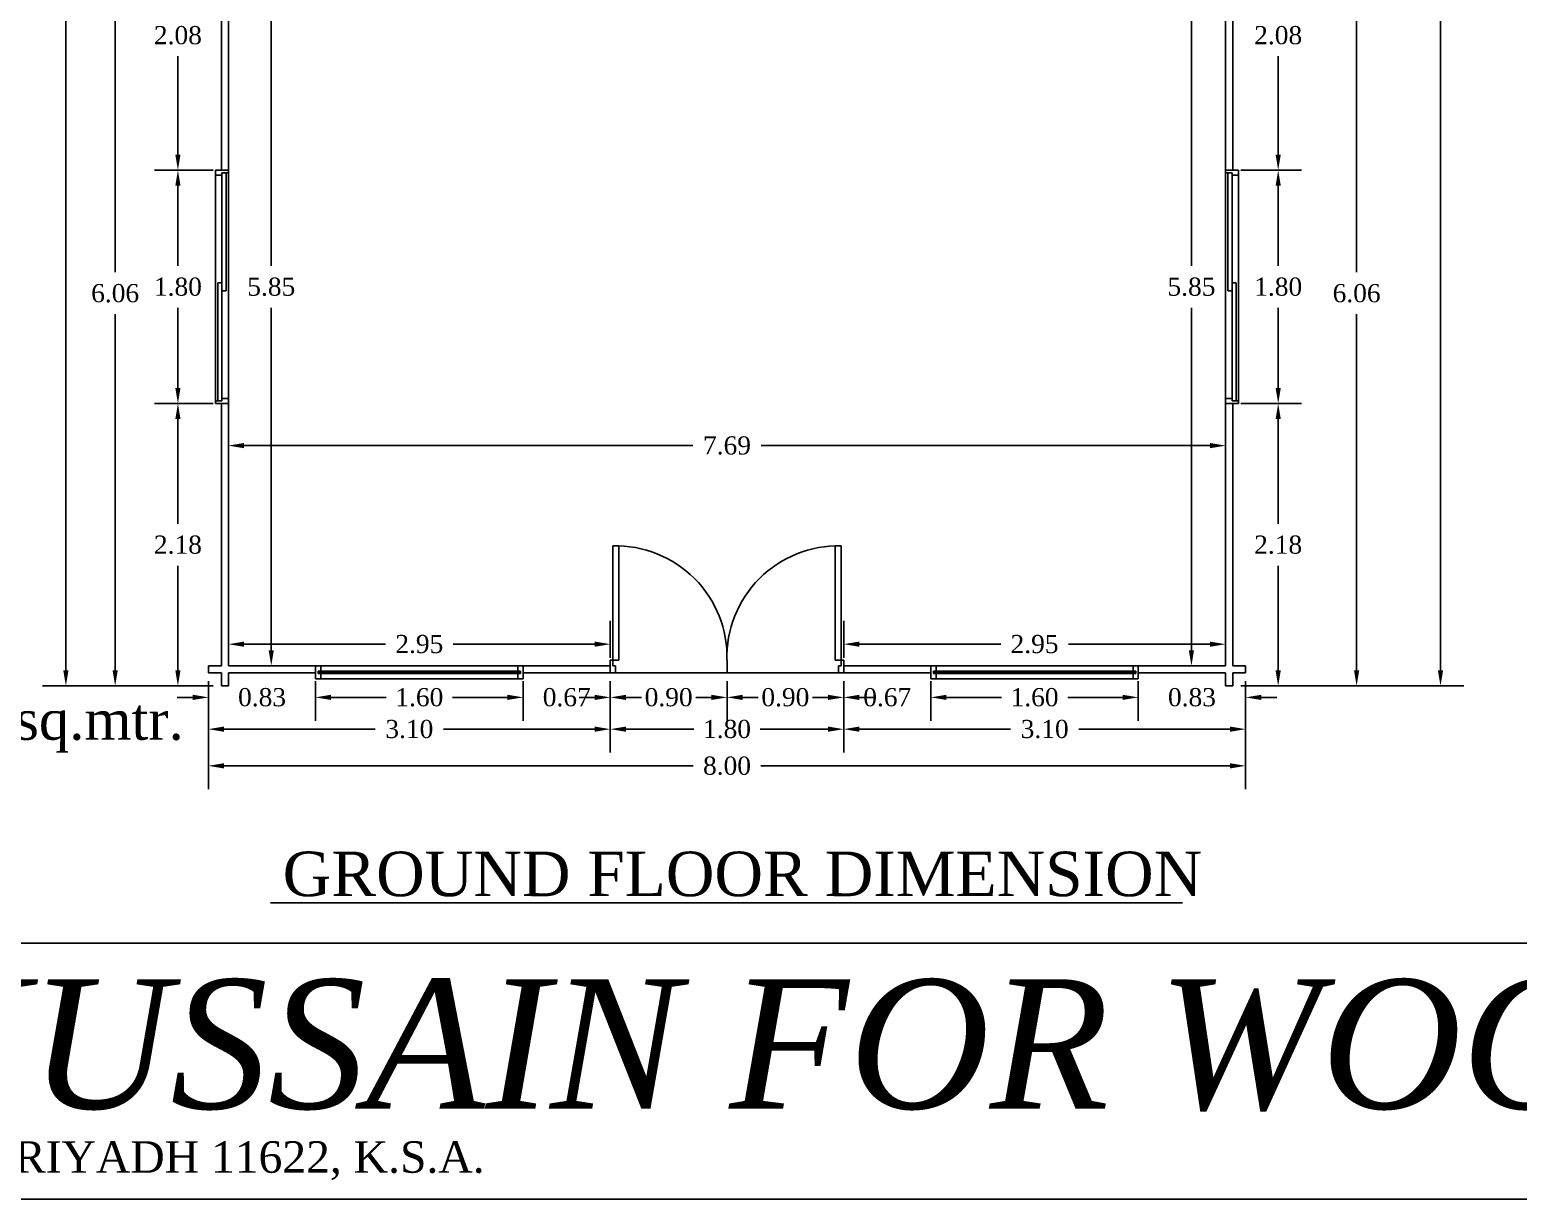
# Model space of a CAD drawing. Header units: inches. Extents: x 86794 to 87086, y 41803 to 41823.
# Drawn here: x 86829.69 to 86841.17, y 41803.46 to 41812.48 of the extents above; entities that cross this region are included whole.
import ezdxf

# ---------------------------------------------------------------- set-up
doc = ezdxf.new("R2010")
doc.units = ezdxf.units.IN
doc.header["$MEASUREMENT"] = 0
doc.styles.get("Standard").update_dxf_attribs({"font": 'times.ttf'})
doc.dimstyles.get("Standard").update_dxf_attribs({"dimtxt": 0.14, "dimasz": 0.12, "dimexe": 0.18, "dimexo": 0.0625, "dimgap": 0.09, "dimtad": 0, "dimtih": 1, "dimtoh": 1, "dimzin": 0, "dimdsep": 46, "dimtxsty": 'Standard', "dimcen": 0.09, "dimadec": 0, "dimazin": 0, "dimtfac": 1, "dimtofl": 0, "dimtmove": 0, "dimatfit": 3, "dimfxl": 1, "dimtolj": 1, "dimtzin": 0, "dimarcsym": 0})

# ---------------------------------------------------------------- blocks, each defined once
blk = doc.blocks.new('*D92')
at = {"color": 0, "lineweight": -2, "ltscale": 0.006, "transparency": 16777216}
for p, q in [((86831.067, 41807.454), (86831.067, 41807.149)), ((86831.894, 41807.454), (86831.894, 41807.149)), ((86830.947, 41807.329), (86830.827, 41807.329)), ((86832.014, 41807.329), (86832.134, 41807.329))]:
    blk.add_line(p, q, dxfattribs=at)
at = {"color": 0, "ltscale": 0.006, "transparency": 16777216}
for points in [[(86830.947, 41807.349), (86830.947, 41807.309), (86831.067, 41807.329)], [(86832.014, 41807.349), (86832.014, 41807.309), (86831.894, 41807.329)]]:
    blk.add_solid(points, dxfattribs=at)
at = {"layer": 'Defpoints', "color": 0, "ltscale": 0.006, "transparency": 16777216}
for p in [(86831.067, 41807.517), (86831.894, 41807.517), (86831.894, 41807.329)]:
    blk.add_point(p, dxfattribs=at)
at = {"color": 0, "ltscale": 0.006, "transparency": 16777216, "insert": (86831.481, 41807.329), "char_height": 0.14, "attachment_point": 5}
blk.add_mtext('\\A1;0.83', dxfattribs=at)
blk = doc.blocks.new('*D93')
at = {"color": 0, "lineweight": -2, "ltscale": 0.006, "transparency": 16777216}
for p, q in [((86831.894, 41807.409), (86831.894, 41807.149)), ((86833.494, 41807.409), (86833.494, 41807.149)), ((86832.014, 41807.329), (86832.439, 41807.329)), ((86833.374, 41807.329), (86832.95, 41807.329))]:
    blk.add_line(p, q, dxfattribs=at)
at = {"color": 0, "ltscale": 0.006, "transparency": 16777216}
for points in [[(86832.014, 41807.349), (86832.014, 41807.309), (86831.894, 41807.329)], [(86833.374, 41807.349), (86833.374, 41807.309), (86833.494, 41807.329)]]:
    blk.add_solid(points, dxfattribs=at)
at = {"layer": 'Defpoints', "color": 0, "ltscale": 0.006, "transparency": 16777216}
for p in [(86831.894, 41807.472), (86833.494, 41807.472), (86833.494, 41807.329)]:
    blk.add_point(p, dxfattribs=at)
at = {"color": 0, "ltscale": 0.006, "transparency": 16777216, "insert": (86832.694, 41807.329), "char_height": 0.14, "attachment_point": 5}
blk.add_mtext('\\A1;1.60', dxfattribs=at)
blk = doc.blocks.new('*D94')
at = {"color": 0, "lineweight": -2, "ltscale": 0.006, "transparency": 16777216}
for p, q in [((86833.494, 41807.454), (86833.494, 41807.149)), ((86834.167, 41807.454), (86834.167, 41807.149)), ((86833.374, 41807.329), (86833.254, 41807.329)), ((86834.287, 41807.329), (86834.407, 41807.329))]:
    blk.add_line(p, q, dxfattribs=at)
at = {"color": 0, "ltscale": 0.006, "transparency": 16777216}
for points in [[(86833.374, 41807.349), (86833.374, 41807.309), (86833.494, 41807.329)], [(86834.287, 41807.349), (86834.287, 41807.309), (86834.167, 41807.329)]]:
    blk.add_solid(points, dxfattribs=at)
at = {"layer": 'Defpoints', "color": 0, "ltscale": 0.006, "transparency": 16777216}
for p in [(86833.494, 41807.517), (86834.167, 41807.517), (86834.167, 41807.329)]:
    blk.add_point(p, dxfattribs=at)
at = {"color": 0, "ltscale": 0.006, "transparency": 16777216, "insert": (86833.831, 41807.329), "char_height": 0.14, "attachment_point": 5}
blk.add_mtext('\\A1;0.67', dxfattribs=at)
blk = doc.blocks.new('*D95')
at = {"color": 0, "lineweight": -2, "ltscale": 0.006, "transparency": 16777216}
for p, q in [((86834.167, 41807.454), (86834.167, 41807.149)), ((86835.067, 41807.454), (86835.067, 41807.149)), ((86834.047, 41807.329), (86833.927, 41807.329)), ((86835.187, 41807.329), (86835.307, 41807.329))]:
    blk.add_line(p, q, dxfattribs=at)
at = {"color": 0, "ltscale": 0.006, "transparency": 16777216}
for points in [[(86834.047, 41807.349), (86834.047, 41807.309), (86834.167, 41807.329)], [(86835.187, 41807.349), (86835.187, 41807.309), (86835.067, 41807.329)]]:
    blk.add_solid(points, dxfattribs=at)
at = {"layer": 'Defpoints', "color": 0, "ltscale": 0.006, "transparency": 16777216}
for p in [(86834.167, 41807.517), (86835.067, 41807.517), (86835.067, 41807.329)]:
    blk.add_point(p, dxfattribs=at)
at = {"color": 0, "ltscale": 0.006, "transparency": 16777216, "insert": (86834.617, 41807.329), "char_height": 0.14, "attachment_point": 5}
blk.add_mtext('\\A1;0.90', dxfattribs=at)
blk = doc.blocks.new('*D96')
at = {"color": 0, "lineweight": -2, "ltscale": 0.006, "transparency": 16777216}
for p, q in [((86835.067, 41807.454), (86835.067, 41807.149)), ((86835.967, 41807.454), (86835.967, 41807.149)), ((86834.947, 41807.329), (86834.827, 41807.329)), ((86836.087, 41807.329), (86836.207, 41807.329))]:
    blk.add_line(p, q, dxfattribs=at)
at = {"color": 0, "ltscale": 0.006, "transparency": 16777216}
for points in [[(86834.947, 41807.349), (86834.947, 41807.309), (86835.067, 41807.329)], [(86836.087, 41807.349), (86836.087, 41807.309), (86835.967, 41807.329)]]:
    blk.add_solid(points, dxfattribs=at)
at = {"layer": 'Defpoints', "color": 0, "ltscale": 0.006, "transparency": 16777216}
for p in [(86835.067, 41807.517), (86835.967, 41807.517), (86835.967, 41807.329)]:
    blk.add_point(p, dxfattribs=at)
at = {"color": 0, "ltscale": 0.006, "transparency": 16777216, "insert": (86835.517, 41807.329), "char_height": 0.14, "attachment_point": 5}
blk.add_mtext('\\A1;0.90', dxfattribs=at)
blk = doc.blocks.new('*D97')
at = {"color": 0, "lineweight": -2, "ltscale": 0.006, "transparency": 16777216}
for p, q in [((86835.967, 41807.454), (86835.967, 41807.149)), ((86836.639, 41807.454), (86836.639, 41807.149)), ((86835.847, 41807.329), (86835.727, 41807.329)), ((86836.759, 41807.329), (86836.879, 41807.329))]:
    blk.add_line(p, q, dxfattribs=at)
at = {"color": 0, "ltscale": 0.006, "transparency": 16777216}
for points in [[(86835.847, 41807.349), (86835.847, 41807.309), (86835.967, 41807.329)], [(86836.759, 41807.349), (86836.759, 41807.309), (86836.639, 41807.329)]]:
    blk.add_solid(points, dxfattribs=at)
at = {"layer": 'Defpoints', "color": 0, "ltscale": 0.006, "transparency": 16777216}
for p in [(86835.967, 41807.517), (86836.639, 41807.517), (86836.639, 41807.329)]:
    blk.add_point(p, dxfattribs=at)
at = {"color": 0, "ltscale": 0.006, "transparency": 16777216, "insert": (86836.303, 41807.329), "char_height": 0.14, "attachment_point": 5}
blk.add_mtext('\\A1;0.67', dxfattribs=at)
blk = doc.blocks.new('*D98')
at = {"color": 0, "lineweight": -2, "ltscale": 0.006, "transparency": 16777216}
for p, q in [((86836.639, 41807.409), (86836.639, 41807.149)), ((86838.239, 41807.409), (86838.239, 41807.149)), ((86836.759, 41807.329), (86837.184, 41807.329)), ((86838.119, 41807.329), (86837.695, 41807.329))]:
    blk.add_line(p, q, dxfattribs=at)
at = {"color": 0, "ltscale": 0.006, "transparency": 16777216}
for points in [[(86836.759, 41807.349), (86836.759, 41807.309), (86836.639, 41807.329)], [(86838.119, 41807.349), (86838.119, 41807.309), (86838.239, 41807.329)]]:
    blk.add_solid(points, dxfattribs=at)
at = {"layer": 'Defpoints', "color": 0, "ltscale": 0.006, "transparency": 16777216}
for p in [(86836.639, 41807.472), (86838.239, 41807.472), (86838.239, 41807.329)]:
    blk.add_point(p, dxfattribs=at)
at = {"color": 0, "ltscale": 0.006, "transparency": 16777216, "insert": (86837.439, 41807.329), "char_height": 0.14, "attachment_point": 5}
blk.add_mtext('\\A1;1.60', dxfattribs=at)
blk = doc.blocks.new('*D99')
at = {"color": 0, "lineweight": -2, "ltscale": 0.006, "transparency": 16777216}
for p, q in [((86838.239, 41807.454), (86838.239, 41807.149)), ((86839.067, 41807.454), (86839.067, 41807.149)), ((86838.119, 41807.329), (86837.999, 41807.329)), ((86839.187, 41807.329), (86839.307, 41807.329))]:
    blk.add_line(p, q, dxfattribs=at)
at = {"color": 0, "ltscale": 0.006, "transparency": 16777216}
for points in [[(86838.119, 41807.349), (86838.119, 41807.309), (86838.239, 41807.329)], [(86839.187, 41807.349), (86839.187, 41807.309), (86839.067, 41807.329)]]:
    blk.add_solid(points, dxfattribs=at)
at = {"layer": 'Defpoints', "color": 0, "ltscale": 0.006, "transparency": 16777216}
for p in [(86838.239, 41807.517), (86839.067, 41807.517), (86839.067, 41807.329)]:
    blk.add_point(p, dxfattribs=at)
at = {"color": 0, "ltscale": 0.006, "transparency": 16777216, "insert": (86838.653, 41807.329), "char_height": 0.14, "attachment_point": 5}
blk.add_mtext('\\A1;0.83', dxfattribs=at)
blk = doc.blocks.new('*D100')
at = {"color": 0, "lineweight": -2, "ltscale": 0.006, "transparency": 16777216}
for p, q in [((86831.067, 41807.454), (86831.067, 41806.904)), ((86834.167, 41807.454), (86834.167, 41806.904)), ((86831.187, 41807.084), (86832.354, 41807.084)), ((86834.047, 41807.084), (86832.88, 41807.084))]:
    blk.add_line(p, q, dxfattribs=at)
at = {"color": 0, "ltscale": 0.006, "transparency": 16777216}
for points in [[(86831.187, 41807.104), (86831.187, 41807.064), (86831.067, 41807.084)], [(86834.047, 41807.104), (86834.047, 41807.064), (86834.167, 41807.084)]]:
    blk.add_solid(points, dxfattribs=at)
at = {"layer": 'Defpoints', "color": 0, "ltscale": 0.006, "transparency": 16777216}
for p in [(86831.067, 41807.517), (86834.167, 41807.517), (86834.167, 41807.084)]:
    blk.add_point(p, dxfattribs=at)
at = {"color": 0, "ltscale": 0.006, "transparency": 16777216, "insert": (86832.617, 41807.084), "char_height": 0.14, "attachment_point": 5}
blk.add_mtext('\\A1;3.10', dxfattribs=at)
blk = doc.blocks.new('*D101')
at = {"color": 0, "lineweight": -2, "ltscale": 0.006, "transparency": 16777216}
for p, q in [((86835.967, 41807.454), (86835.967, 41806.904)), ((86839.067, 41807.454), (86839.067, 41806.904)), ((86836.087, 41807.084), (86837.254, 41807.084)), ((86838.947, 41807.084), (86837.78, 41807.084))]:
    blk.add_line(p, q, dxfattribs=at)
at = {"color": 0, "ltscale": 0.006, "transparency": 16777216}
for points in [[(86836.087, 41807.104), (86836.087, 41807.064), (86835.967, 41807.084)], [(86838.947, 41807.104), (86838.947, 41807.064), (86839.067, 41807.084)]]:
    blk.add_solid(points, dxfattribs=at)
at = {"layer": 'Defpoints', "color": 0, "ltscale": 0.006, "transparency": 16777216}
for p in [(86835.967, 41807.517), (86839.067, 41807.517), (86839.067, 41807.084)]:
    blk.add_point(p, dxfattribs=at)
at = {"color": 0, "ltscale": 0.006, "transparency": 16777216, "insert": (86837.517, 41807.084), "char_height": 0.14, "attachment_point": 5}
blk.add_mtext('\\A1;3.10', dxfattribs=at)
blk = doc.blocks.new('*D102')
at = {"color": 0, "lineweight": -2, "ltscale": 0.006, "transparency": 16777216}
for p, q in [((86831.067, 41807.454), (86831.067, 41806.621)), ((86839.067, 41807.454), (86839.067, 41806.621)), ((86831.187, 41806.801), (86834.806, 41806.801)), ((86838.947, 41806.801), (86835.328, 41806.801))]:
    blk.add_line(p, q, dxfattribs=at)
at = {"color": 0, "ltscale": 0.006, "transparency": 16777216}
for points in [[(86831.187, 41806.821), (86831.187, 41806.781), (86831.067, 41806.801)], [(86838.947, 41806.821), (86838.947, 41806.781), (86839.067, 41806.801)]]:
    blk.add_solid(points, dxfattribs=at)
at = {"layer": 'Defpoints', "color": 0, "ltscale": 0.006, "transparency": 16777216}
for p in [(86831.067, 41807.517), (86839.067, 41807.517), (86839.067, 41806.801)]:
    blk.add_point(p, dxfattribs=at)
at = {"color": 0, "ltscale": 0.006, "transparency": 16777216, "insert": (86835.067, 41806.801), "char_height": 0.14, "attachment_point": 5}
blk.add_mtext('\\A1;8.00', dxfattribs=at)
blk = doc.blocks.new('*D103')
at = {"color": 0, "lineweight": -2, "ltscale": 0.006, "transparency": 16777216}
for p, q in [((86834.167, 41807.454), (86834.167, 41806.904)), ((86835.967, 41807.454), (86835.967, 41806.904)), ((86834.287, 41807.084), (86834.812, 41807.084)), ((86835.847, 41807.084), (86835.322, 41807.084))]:
    blk.add_line(p, q, dxfattribs=at)
at = {"color": 0, "ltscale": 0.006, "transparency": 16777216}
for points in [[(86834.287, 41807.104), (86834.287, 41807.064), (86834.167, 41807.084)], [(86835.847, 41807.104), (86835.847, 41807.064), (86835.967, 41807.084)]]:
    blk.add_solid(points, dxfattribs=at)
at = {"layer": 'Defpoints', "color": 0, "ltscale": 0.006, "transparency": 16777216}
for p in [(86834.167, 41807.517), (86835.967, 41807.517), (86835.967, 41807.084)]:
    blk.add_point(p, dxfattribs=at)
at = {"color": 0, "ltscale": 0.006, "transparency": 16777216, "insert": (86835.067, 41807.084), "char_height": 0.14, "attachment_point": 5}
blk.add_mtext('\\A1;1.80', dxfattribs=at)
blk = doc.blocks.new('*D104')
at = {"color": 0, "lineweight": -2, "ltscale": 0.006, "transparency": 16777216}
for p, q in [((86831.222, 41807.634), (86831.222, 41807.919)), ((86834.167, 41807.634), (86834.167, 41807.919)), ((86831.342, 41807.739), (86832.433, 41807.739)), ((86834.047, 41807.739), (86832.956, 41807.739))]:
    blk.add_line(p, q, dxfattribs=at)
at = {"color": 0, "ltscale": 0.006, "transparency": 16777216}
for points in [[(86831.342, 41807.759), (86831.342, 41807.719), (86831.222, 41807.739)], [(86834.047, 41807.759), (86834.047, 41807.719), (86834.167, 41807.739)]]:
    blk.add_solid(points, dxfattribs=at)
at = {"layer": 'Defpoints', "color": 0, "ltscale": 0.006, "transparency": 16777216}
for p in [(86834.167, 41807.739), (86831.222, 41807.572), (86834.167, 41807.572)]:
    blk.add_point(p, dxfattribs=at)
at = {"color": 0, "ltscale": 0.006, "transparency": 16777216, "insert": (86832.694, 41807.739), "char_height": 0.14, "attachment_point": 5}
blk.add_mtext('\\A1;2.95', dxfattribs=at)
blk = doc.blocks.new('*D105')
at = {"color": 0, "lineweight": -2, "ltscale": 0.006, "transparency": 16777216}
for p, q in [((86835.967, 41807.634), (86835.967, 41807.919)), ((86838.912, 41807.634), (86838.912, 41807.919)), ((86836.087, 41807.739), (86837.178, 41807.739)), ((86838.792, 41807.739), (86837.701, 41807.739))]:
    blk.add_line(p, q, dxfattribs=at)
at = {"color": 0, "ltscale": 0.006, "transparency": 16777216}
for points in [[(86836.087, 41807.759), (86836.087, 41807.719), (86835.967, 41807.739)], [(86838.792, 41807.759), (86838.792, 41807.719), (86838.912, 41807.739)]]:
    blk.add_solid(points, dxfattribs=at)
at = {"layer": 'Defpoints', "color": 0, "ltscale": 0.006, "transparency": 16777216}
for p in [(86838.912, 41807.739), (86835.967, 41807.572), (86838.912, 41807.572)]:
    blk.add_point(p, dxfattribs=at)
at = {"color": 0, "ltscale": 0.006, "transparency": 16777216, "insert": (86837.439, 41807.739), "char_height": 0.14, "attachment_point": 5}
blk.add_mtext('\\A1;2.95', dxfattribs=at)
blk = doc.blocks.new('*D106')
at = {"color": 0, "lineweight": -2, "ltscale": 0.006, "transparency": 16777216}
for p, q in [((86839.029, 41809.594), (86839.498, 41809.594)), ((86839.318, 41809.474), (86839.318, 41808.667)), ((86839.318, 41807.537), (86839.318, 41808.344)), ((86839.029, 41807.417), (86839.498, 41807.417))]:
    blk.add_line(p, q, dxfattribs=at)
at = {"color": 0, "ltscale": 0.006, "transparency": 16777216}
for points in [[(86839.298, 41809.474), (86839.338, 41809.474), (86839.318, 41809.594)], [(86839.298, 41807.537), (86839.338, 41807.537), (86839.318, 41807.417)]]:
    blk.add_solid(points, dxfattribs=at)
at = {"layer": 'Defpoints', "color": 0, "ltscale": 0.006, "transparency": 16777216}
for p in [(86838.967, 41809.594), (86839.318, 41809.594), (86838.967, 41807.417)]:
    blk.add_point(p, dxfattribs=at)
at = {"color": 0, "ltscale": 0.006, "transparency": 16777216, "insert": (86839.318, 41808.505), "char_height": 0.14, "attachment_point": 5}
blk.add_mtext('\\A1;2.18', dxfattribs=at)
blk = doc.blocks.new('*D107')
at = {"color": 0, "lineweight": -2, "ltscale": 0.006, "transparency": 16777216}
for p, q in [((86839.074, 41811.394), (86839.498, 41811.394)), ((86839.318, 41811.274), (86839.318, 41810.656)), ((86839.318, 41809.714), (86839.318, 41810.333)), ((86839.074, 41809.594), (86839.498, 41809.594))]:
    blk.add_line(p, q, dxfattribs=at)
at = {"color": 0, "ltscale": 0.006, "transparency": 16777216}
for points in [[(86839.298, 41811.274), (86839.338, 41811.274), (86839.318, 41811.394)], [(86839.298, 41809.714), (86839.338, 41809.714), (86839.318, 41809.594)]]:
    blk.add_solid(points, dxfattribs=at)
at = {"layer": 'Defpoints', "color": 0, "ltscale": 0.006, "transparency": 16777216}
for p in [(86839.012, 41811.394), (86839.012, 41809.594), (86839.318, 41809.594)]:
    blk.add_point(p, dxfattribs=at)
at = {"color": 0, "ltscale": 0.006, "transparency": 16777216, "insert": (86839.318, 41810.494), "char_height": 0.14, "attachment_point": 5}
blk.add_mtext('\\A1;1.80', dxfattribs=at)
blk = doc.blocks.new('*D108')
at = {"color": 0, "lineweight": -2, "ltscale": 0.006, "transparency": 16777216}
for p, q in [((86839.029, 41813.472), (86839.498, 41813.472)), ((86839.318, 41813.352), (86839.318, 41812.594)), ((86839.318, 41811.514), (86839.318, 41812.272)), ((86839.029, 41811.394), (86839.498, 41811.394))]:
    blk.add_line(p, q, dxfattribs=at)
at = {"color": 0, "ltscale": 0.006, "transparency": 16777216}
for points in [[(86839.298, 41813.352), (86839.338, 41813.352), (86839.318, 41813.472)], [(86839.298, 41811.514), (86839.338, 41811.514), (86839.318, 41811.394)]]:
    blk.add_solid(points, dxfattribs=at)
at = {"layer": 'Defpoints', "color": 0, "ltscale": 0.006, "transparency": 16777216}
for p in [(86838.967, 41813.472), (86838.967, 41811.394), (86839.318, 41811.394)]:
    blk.add_point(p, dxfattribs=at)
at = {"color": 0, "ltscale": 0.006, "transparency": 16777216, "insert": (86839.318, 41812.433), "char_height": 0.14, "attachment_point": 5}
blk.add_mtext('\\A1;2.08', dxfattribs=at)
blk = doc.blocks.new('*D117')
at = {"color": 0, "lineweight": -2, "ltscale": 0.006, "transparency": 16777216}
for p, q in [((86838.849, 41813.417), (86838.469, 41813.417)), ((86838.649, 41813.297), (86838.649, 41810.656)), ((86838.649, 41807.692), (86838.649, 41810.333)), ((86838.849, 41807.572), (86838.469, 41807.572))]:
    blk.add_line(p, q, dxfattribs=at)
at = {"color": 0, "ltscale": 0.006, "transparency": 16777216}
for points in [[(86838.629, 41813.297), (86838.669, 41813.297), (86838.649, 41813.417)], [(86838.629, 41807.692), (86838.669, 41807.692), (86838.649, 41807.572)]]:
    blk.add_solid(points, dxfattribs=at)
at = {"layer": 'Defpoints', "color": 0, "ltscale": 0.006, "transparency": 16777216}
for p in [(86838.912, 41813.417), (86838.649, 41807.572), (86838.912, 41807.572)]:
    blk.add_point(p, dxfattribs=at)
at = {"color": 0, "ltscale": 0.006, "transparency": 16777216, "insert": (86838.649, 41810.494), "char_height": 0.14, "attachment_point": 5}
blk.add_mtext('\\A1;5.85', dxfattribs=at)
blk = doc.blocks.new('*D118')
at = {"color": 0, "lineweight": -2, "ltscale": 0.006, "transparency": 16777216}
for p, q in [((86839.029, 41813.472), (86840.103, 41813.472)), ((86839.923, 41813.352), (86839.923, 41810.606)), ((86839.923, 41807.537), (86839.923, 41810.283)), ((86839.029, 41807.417), (86840.103, 41807.417))]:
    blk.add_line(p, q, dxfattribs=at)
at = {"color": 0, "ltscale": 0.006, "transparency": 16777216}
for points in [[(86839.903, 41813.352), (86839.943, 41813.352), (86839.923, 41813.472)], [(86839.903, 41807.537), (86839.943, 41807.537), (86839.923, 41807.417)]]:
    blk.add_solid(points, dxfattribs=at)
at = {"layer": 'Defpoints', "color": 0, "ltscale": 0.006, "transparency": 16777216}
for p in [(86838.967, 41813.472), (86839.923, 41813.472), (86838.967, 41807.417)]:
    blk.add_point(p, dxfattribs=at)
at = {"color": 0, "ltscale": 0.006, "transparency": 16777216, "insert": (86839.923, 41810.444), "char_height": 0.14, "attachment_point": 5}
blk.add_mtext('\\A1;6.06', dxfattribs=at)
blk = doc.blocks.new('*D119')
at = {"color": 0, "lineweight": -2, "ltscale": 0.006, "transparency": 16777216}
for p, q in [((86839.029, 41819.417), (86840.75, 41819.417)), ((86840.57, 41819.297), (86840.57, 41813.578)), ((86840.57, 41807.537), (86840.57, 41813.255)), ((86839.029, 41807.417), (86840.75, 41807.417))]:
    blk.add_line(p, q, dxfattribs=at)
at = {"color": 0, "ltscale": 0.006, "transparency": 16777216}
for points in [[(86840.55, 41819.297), (86840.59, 41819.297), (86840.57, 41819.417)], [(86840.55, 41807.537), (86840.59, 41807.537), (86840.57, 41807.417)]]:
    blk.add_solid(points, dxfattribs=at)
at = {"layer": 'Defpoints', "color": 0, "ltscale": 0.006, "transparency": 16777216}
for p in [(86838.967, 41819.417), (86838.967, 41807.417), (86840.57, 41807.417)]:
    blk.add_point(p, dxfattribs=at)
at = {"color": 0, "ltscale": 0.006, "transparency": 16777216, "insert": (86840.57, 41813.417), "char_height": 0.14, "attachment_point": 5}
blk.add_mtext('\\A1;12.00', dxfattribs=at)
blk = doc.blocks.new('*D120')
at = {"color": 0, "lineweight": -2, "ltscale": 0.006, "transparency": 16777216}
for p, q in [((86831.104, 41809.594), (86830.652, 41809.594)), ((86830.832, 41809.474), (86830.832, 41808.667)), ((86830.832, 41807.537), (86830.832, 41808.344)), ((86831.104, 41807.417), (86830.652, 41807.417))]:
    blk.add_line(p, q, dxfattribs=at)
at = {"color": 0, "ltscale": 0.006, "transparency": 16777216}
for points in [[(86830.812, 41809.474), (86830.852, 41809.474), (86830.832, 41809.594)], [(86830.812, 41807.537), (86830.852, 41807.537), (86830.832, 41807.417)]]:
    blk.add_solid(points, dxfattribs=at)
at = {"layer": 'Defpoints', "color": 0, "ltscale": 0.006, "transparency": 16777216}
for p in [(86830.832, 41809.594), (86831.167, 41809.594), (86831.167, 41807.417)]:
    blk.add_point(p, dxfattribs=at)
at = {"color": 0, "ltscale": 0.006, "transparency": 16777216, "insert": (86830.832, 41808.505), "char_height": 0.14, "attachment_point": 5}
blk.add_mtext('\\A1;2.18', dxfattribs=at)
blk = doc.blocks.new('*D121')
at = {"color": 0, "lineweight": -2, "ltscale": 0.006, "transparency": 16777216}
for p, q in [((86831.059, 41811.394), (86830.652, 41811.394)), ((86830.832, 41811.274), (86830.832, 41810.656)), ((86830.832, 41809.714), (86830.832, 41810.333)), ((86831.059, 41809.594), (86830.652, 41809.594))]:
    blk.add_line(p, q, dxfattribs=at)
at = {"color": 0, "ltscale": 0.006, "transparency": 16777216}
for points in [[(86830.812, 41811.274), (86830.852, 41811.274), (86830.832, 41811.394)], [(86830.812, 41809.714), (86830.852, 41809.714), (86830.832, 41809.594)]]:
    blk.add_solid(points, dxfattribs=at)
at = {"layer": 'Defpoints', "color": 0, "ltscale": 0.006, "transparency": 16777216}
for p in [(86831.122, 41811.394), (86830.832, 41809.594), (86831.122, 41809.594)]:
    blk.add_point(p, dxfattribs=at)
at = {"color": 0, "ltscale": 0.006, "transparency": 16777216, "insert": (86830.832, 41810.494), "char_height": 0.14, "attachment_point": 5}
blk.add_mtext('\\A1;1.80', dxfattribs=at)
blk = doc.blocks.new('*D122')
at = {"color": 0, "lineweight": -2, "ltscale": 0.006, "transparency": 16777216}
for p, q in [((86831.104, 41813.472), (86830.652, 41813.472)), ((86830.832, 41813.352), (86830.832, 41812.594)), ((86830.832, 41811.514), (86830.832, 41812.272)), ((86831.104, 41811.394), (86830.652, 41811.394))]:
    blk.add_line(p, q, dxfattribs=at)
at = {"color": 0, "ltscale": 0.006, "transparency": 16777216}
for points in [[(86830.812, 41813.352), (86830.852, 41813.352), (86830.832, 41813.472)], [(86830.812, 41811.514), (86830.852, 41811.514), (86830.832, 41811.394)]]:
    blk.add_solid(points, dxfattribs=at)
at = {"layer": 'Defpoints', "color": 0, "ltscale": 0.006, "transparency": 16777216}
for p in [(86830.832, 41813.472), (86831.167, 41813.472), (86831.167, 41811.394)]:
    blk.add_point(p, dxfattribs=at)
at = {"color": 0, "ltscale": 0.006, "transparency": 16777216, "insert": (86830.832, 41812.433), "char_height": 0.14, "attachment_point": 5}
blk.add_mtext('\\A1;2.08', dxfattribs=at)
blk = doc.blocks.new('*D124')
at = {"color": 0, "lineweight": -2, "ltscale": 0.006, "transparency": 16777216}
for p, q in [((86831.104, 41813.472), (86830.168, 41813.472)), ((86830.348, 41813.352), (86830.348, 41810.606)), ((86830.348, 41807.537), (86830.348, 41810.283)), ((86831.104, 41807.417), (86830.168, 41807.417))]:
    blk.add_line(p, q, dxfattribs=at)
at = {"color": 0, "ltscale": 0.006, "transparency": 16777216}
for points in [[(86830.328, 41813.352), (86830.368, 41813.352), (86830.348, 41813.472)], [(86830.328, 41807.537), (86830.368, 41807.537), (86830.348, 41807.417)]]:
    blk.add_solid(points, dxfattribs=at)
at = {"layer": 'Defpoints', "color": 0, "ltscale": 0.006, "transparency": 16777216}
for p in [(86830.348, 41813.472), (86831.167, 41813.472), (86831.167, 41807.417)]:
    blk.add_point(p, dxfattribs=at)
at = {"color": 0, "ltscale": 0.006, "transparency": 16777216, "insert": (86830.348, 41810.444), "char_height": 0.14, "attachment_point": 5}
blk.add_mtext('\\A1;6.06', dxfattribs=at)
blk = doc.blocks.new('*D126')
at = {"color": 0, "lineweight": -2, "ltscale": 0.006, "transparency": 16777216}
for p, q in [((86831.284, 41813.417), (86831.732, 41813.417)), ((86831.552, 41813.297), (86831.552, 41810.656)), ((86831.552, 41807.692), (86831.552, 41810.333)), ((86831.284, 41807.572), (86831.732, 41807.572))]:
    blk.add_line(p, q, dxfattribs=at)
at = {"color": 0, "ltscale": 0.006, "transparency": 16777216}
for points in [[(86831.532, 41813.297), (86831.572, 41813.297), (86831.552, 41813.417)], [(86831.532, 41807.692), (86831.572, 41807.692), (86831.552, 41807.572)]]:
    blk.add_solid(points, dxfattribs=at)
at = {"layer": 'Defpoints', "color": 0, "ltscale": 0.006, "transparency": 16777216}
for p in [(86831.222, 41813.417), (86831.552, 41813.417), (86831.222, 41807.572)]:
    blk.add_point(p, dxfattribs=at)
at = {"color": 0, "ltscale": 0.006, "transparency": 16777216, "insert": (86831.552, 41810.494), "char_height": 0.14, "attachment_point": 5}
blk.add_mtext('\\A1;5.85', dxfattribs=at)
blk = doc.blocks.new('*D131')
at = {"color": 0, "lineweight": -2, "ltscale": 0.006, "transparency": 16777216}
for p, q in [((86831.222, 41809.532), (86831.222, 41809.09)), ((86838.912, 41809.532), (86838.912, 41809.09)), ((86831.342, 41809.27), (86834.804, 41809.27)), ((86838.792, 41809.27), (86835.33, 41809.27))]:
    blk.add_line(p, q, dxfattribs=at)
at = {"color": 0, "ltscale": 0.006, "transparency": 16777216}
for points in [[(86831.342, 41809.29), (86831.342, 41809.25), (86831.222, 41809.27)], [(86838.792, 41809.29), (86838.792, 41809.25), (86838.912, 41809.27)]]:
    blk.add_solid(points, dxfattribs=at)
at = {"layer": 'Defpoints', "color": 0, "ltscale": 0.006, "transparency": 16777216}
for p in [(86831.222, 41809.594), (86838.912, 41809.594), (86838.912, 41809.27)]:
    blk.add_point(p, dxfattribs=at)
at = {"color": 0, "ltscale": 0.006, "transparency": 16777216, "insert": (86835.067, 41809.27), "char_height": 0.14, "attachment_point": 5}
blk.add_mtext('\\A1;7.69', dxfattribs=at)
blk = doc.blocks.new('*D251')
at = {"color": 0, "lineweight": -2, "ltscale": 0.006, "transparency": 16777216}
for p, q in [((86831.104, 41819.417), (86829.788, 41819.417)), ((86829.968, 41819.297), (86829.968, 41813.578)), ((86829.968, 41807.537), (86829.968, 41813.255)), ((86831.104, 41807.417), (86829.788, 41807.417))]:
    blk.add_line(p, q, dxfattribs=at)
at = {"color": 0, "ltscale": 0.006, "transparency": 16777216}
for points in [[(86829.948, 41819.297), (86829.988, 41819.297), (86829.968, 41819.417)], [(86829.948, 41807.537), (86829.988, 41807.537), (86829.968, 41807.417)]]:
    blk.add_solid(points, dxfattribs=at)
at = {"layer": 'Defpoints', "color": 0, "ltscale": 0.006, "transparency": 16777216}
for p in [(86831.167, 41819.417), (86829.968, 41807.417), (86831.167, 41807.417)]:
    blk.add_point(p, dxfattribs=at)
at = {"color": 0, "ltscale": 0.006, "transparency": 16777216, "insert": (86829.968, 41813.417), "char_height": 0.14, "attachment_point": 5}
blk.add_mtext('\\A1;12.00', dxfattribs=at)

msp = doc.modelspace()

# ---------------------------------------------------------------- linework, layer by layer
for p, q in [((86831.167, 41813.417), (86831.167, 41811.394)), ((86831.222, 41813.417), (86831.222, 41807.572)), ((86838.912, 41813.417), (86838.912, 41807.572)), ((86838.967, 41813.417), (86838.967, 41811.394)), ((86831.222, 41811.394), (86831.122, 41811.394)), ((86831.122, 41811.394), (86831.122, 41809.594)), ((86831.172, 41811.354), (86831.122, 41811.354)), ((86831.222, 41811.374), (86831.172, 41811.374)), ((86831.172, 41811.374), (86831.172, 41809.614)), ((86831.204, 41811.374), (86831.204, 41810.464)), ((86838.912, 41811.394), (86839.012, 41811.394)), ((86838.912, 41811.374), (86838.962, 41811.374)), ((86838.93, 41811.374), (86838.93, 41810.464)), ((86838.962, 41811.374), (86838.962, 41809.614)), ((86838.962, 41811.354), (86839.012, 41811.354)), ((86839.012, 41811.394), (86839.012, 41809.594)), ((86831.172, 41810.524), (86831.14, 41810.524)), ((86831.14, 41810.524), (86831.14, 41809.614)), ((86838.962, 41810.524), (86838.994, 41810.524)), ((86838.994, 41810.524), (86838.994, 41809.614)), ((86831.204, 41810.464), (86831.172, 41810.464)), ((86838.93, 41810.464), (86838.962, 41810.464)), ((86831.172, 41809.614), (86831.122, 41809.614)), ((86831.222, 41809.594), (86831.122, 41809.594)), ((86831.167, 41809.594), (86831.167, 41807.572)), ((86831.222, 41809.634), (86831.172, 41809.634)), ((86838.912, 41809.634), (86838.962, 41809.634)), ((86838.912, 41809.594), (86839.012, 41809.594)), ((86838.962, 41809.614), (86839.012, 41809.614)), ((86838.967, 41809.594), (86838.967, 41807.572)), ((86834.187, 41807.572), (86834.187, 41808.497)), ((86834.187, 41808.497), (86834.232, 41808.497)), ((86834.232, 41808.497), (86834.232, 41807.617)), ((86835.947, 41808.497), (86835.902, 41808.497)), ((86835.902, 41808.497), (86835.902, 41807.617)), ((86835.947, 41807.572), (86835.947, 41808.497)), ((86831.167, 41807.572), (86831.067, 41807.572)), ((86831.067, 41807.572), (86831.067, 41807.517)), ((86831.167, 41807.517), (86831.067, 41807.517)), ((86831.167, 41807.517), (86831.167, 41807.417)), ((86834.167, 41807.572), (86831.222, 41807.572)), ((86831.222, 41807.517), (86831.222, 41807.417)), ((86831.894, 41807.517), (86831.222, 41807.517)), ((86831.894, 41807.572), (86831.894, 41807.472)), ((86831.914, 41807.532), (86831.914, 41807.512)), ((86831.914, 41807.532), (86833.474, 41807.532)), ((86831.914, 41807.531), (86833.474, 41807.531)), ((86831.914, 41807.53), (86833.474, 41807.53)), ((86831.914, 41807.529), (86833.474, 41807.529)), ((86831.914, 41807.528), (86833.474, 41807.528)), ((86831.914, 41807.527), (86833.474, 41807.527)), ((86831.914, 41807.526), (86833.474, 41807.526)), ((86831.914, 41807.525), (86833.474, 41807.525)), ((86831.914, 41807.524), (86833.474, 41807.524)), ((86831.914, 41807.523), (86833.474, 41807.523)), ((86831.914, 41807.522), (86833.474, 41807.522)), ((86831.914, 41807.521), (86833.474, 41807.521)), ((86831.914, 41807.52), (86833.474, 41807.52)), ((86831.914, 41807.519), (86833.474, 41807.519)), ((86831.914, 41807.518), (86833.474, 41807.518)), ((86831.914, 41807.517), (86833.474, 41807.517)), ((86831.914, 41807.516), (86833.474, 41807.516)), ((86831.914, 41807.515), (86833.474, 41807.515)), ((86831.914, 41807.514), (86833.474, 41807.514)), ((86831.914, 41807.513), (86833.474, 41807.513)), ((86831.914, 41807.512), (86833.474, 41807.512)), ((86831.934, 41807.572), (86831.934, 41807.532)), ((86831.934, 41807.512), (86831.934, 41807.472)), ((86833.454, 41807.572), (86833.454, 41807.532)), ((86833.454, 41807.512), (86833.454, 41807.472)), ((86833.474, 41807.532), (86833.474, 41807.512)), ((86833.494, 41807.572), (86833.494, 41807.472)), ((86836.639, 41807.517), (86833.494, 41807.517)), ((86834.167, 41807.517), (86834.167, 41807.617)), ((86834.167, 41807.617), (86834.232, 41807.617)), ((86834.207, 41807.572), (86834.187, 41807.572)), ((86834.207, 41807.517), (86834.207, 41807.572)), ((86835.067, 41807.517), (86835.067, 41807.617)), ((86835.902, 41807.617), (86835.967, 41807.617)), ((86835.927, 41807.517), (86835.927, 41807.572)), ((86835.947, 41807.572), (86835.927, 41807.572)), ((86835.967, 41807.517), (86835.967, 41807.617)), ((86838.912, 41807.572), (86835.967, 41807.572)), ((86836.639, 41807.572), (86836.639, 41807.472)), ((86836.659, 41807.532), (86836.659, 41807.512)), ((86836.659, 41807.532), (86838.219, 41807.532)), ((86836.659, 41807.531), (86838.219, 41807.531)), ((86836.659, 41807.53), (86838.219, 41807.53)), ((86836.659, 41807.529), (86838.219, 41807.529)), ((86836.659, 41807.528), (86838.219, 41807.528)), ((86836.659, 41807.527), (86838.219, 41807.527)), ((86836.659, 41807.526), (86838.219, 41807.526)), ((86836.659, 41807.525), (86838.219, 41807.525)), ((86836.659, 41807.524), (86838.219, 41807.524)), ((86836.659, 41807.523), (86838.219, 41807.523)), ((86836.659, 41807.522), (86838.219, 41807.522)), ((86836.659, 41807.521), (86838.219, 41807.521)), ((86836.659, 41807.52), (86838.219, 41807.52)), ((86836.659, 41807.519), (86838.219, 41807.519)), ((86836.659, 41807.518), (86838.219, 41807.518)), ((86836.659, 41807.517), (86838.219, 41807.517)), ((86836.659, 41807.516), (86838.219, 41807.516)), ((86836.659, 41807.515), (86838.219, 41807.515)), ((86836.659, 41807.514), (86838.219, 41807.514)), ((86836.659, 41807.513), (86838.219, 41807.513)), ((86836.659, 41807.512), (86838.219, 41807.512)), ((86836.679, 41807.572), (86836.679, 41807.532)), ((86836.679, 41807.512), (86836.679, 41807.472)), ((86838.199, 41807.572), (86838.199, 41807.532)), ((86838.199, 41807.512), (86838.199, 41807.472)), ((86838.219, 41807.532), (86838.219, 41807.512)), ((86838.239, 41807.572), (86838.239, 41807.472)), ((86838.912, 41807.517), (86838.239, 41807.517)), ((86838.912, 41807.517), (86838.912, 41807.417)), ((86839.067, 41807.572), (86838.967, 41807.572)), ((86839.067, 41807.517), (86838.967, 41807.517)), ((86838.967, 41807.517), (86838.967, 41807.417)), ((86839.067, 41807.572), (86839.067, 41807.517)), ((86831.222, 41807.417), (86831.167, 41807.417)), ((86831.894, 41807.472), (86833.494, 41807.472)), ((86836.639, 41807.472), (86838.239, 41807.472)), ((86838.967, 41807.417), (86838.912, 41807.417)), ((86850.328, 41805.434), (86822.991, 41805.434)), ((86850.328, 41803.46), (86822.991, 41803.46))]:
    msp.add_line(p, q)
at = {"color": 1}
msp.add_line((86831.547, 41805.745), (86838.581, 41805.745), dxfattribs=at)
for centre, start, end in [((86834.209, 41807.639), 358.497, 91.503), ((86835.924, 41807.639), 88.497, 181.503)]:
    msp.add_arc(centre, 0.858, start, end)

# ---------------------------------------------------------------- texts
at = {"attachment_point": 1}
for s, insert, char_height, width in [('GROUND FLOOR AREA: 96.00sq.mtr.', (86823.238, 41807.312), 0.30964, 22.80323), ('GROUND FLOOR DIMENSION ', (86831.64, 41806.14), 0.34356, 33.24309), ('{\\fTimes New Roman|b0|i1|c0|p18;AL HUSSAIN FOR WOODEN HOUSE}', (86826.462, 41805.156), 0.99769, 31.00795), ('{\\fTimes New Roman|b0|i0|c0|p18;P.O. BOX  86250, RIYADH 11622, K.S.A.}', (86826.764, 41803.907), 0.243, 18.20356)]:
    msp.add_mtext(s, dxfattribs=dict(at, insert=insert, char_height=char_height, width=width))

# ---------------------------------------------------------------- dimensions: what is measured, and where the dimension line sits
at = {"ltscale": 0.006}
for base, p1, p2, picture, middle in [((86829.968, 41807.417), (86831.167, 41819.417), (86831.167, 41807.417), '*D251', (86829.968, 41813.417)), ((86840.57, 41807.417), (86838.967, 41819.417), (86838.967, 41807.417), '*D119', (86840.57, 41813.417)), ((86830.348053327, 41813.471742677), (86831.166933296, 41807.416742677), (86831.166933296, 41813.471742677), '*D124', (86830.348053327, 41810.444242677)), ((86830.832, 41813.472), (86831.167, 41811.394), (86831.167, 41813.472), '*D122', (86830.832, 41812.433)), ((86831.552051829, 41813.416742677), (86831.221933296, 41807.571742677), (86831.221933296, 41813.416742677), '*D126', (86831.552051829, 41810.494242677)), ((86838.648619794, 41807.571742677), (86838.911933296, 41813.416742677), (86838.911933296, 41807.571742677), '*D117', (86838.648619794, 41810.494242677)), ((86839.318, 41811.394), (86838.967, 41813.472), (86838.967, 41811.394), '*D108', (86839.318, 41812.433)), ((86839.923122963, 41813.471742677), (86838.966933296, 41807.416742677), (86838.966933296, 41813.471742677), '*D118', (86839.923122963, 41810.444242677)), ((86830.832, 41809.594), (86831.122, 41811.394), (86831.122, 41809.594), '*D121', (86830.832, 41810.494)), ((86839.318, 41809.594), (86839.012, 41811.394), (86839.012, 41809.594), '*D107', (86839.318, 41810.494)), ((86830.832, 41809.594), (86831.167, 41807.417), (86831.167, 41809.594), '*D120', (86830.832, 41808.505)), ((86839.318, 41809.594), (86838.967, 41807.417), (86838.967, 41809.594), '*D106', (86839.318, 41808.505))]:
    dim = msp.add_linear_dim(base=base, p1=p1, p2=p2, angle=90, dimstyle='Standard', dxfattribs=at)
    dim.commit()
    dim.dimension.update_dxf_attribs({"geometry": picture, "text_midpoint": middle})
for base, p1, p2, picture, middle in [((86838.912, 41809.27), (86831.222, 41809.594), (86838.912, 41809.594), '*D131', (86835.067, 41809.27)), ((86834.166933296, 41807.739123949), (86831.221933296, 41807.571742677), (86834.166933296, 41807.571742677), '*D104', (86832.694433296, 41807.739123949)), ((86838.911933296, 41807.739123949), (86835.966933296, 41807.571742677), (86838.911933296, 41807.571742677), '*D105', (86837.439433296, 41807.739123949)), ((86831.894, 41807.329), (86831.067, 41807.517), (86831.894, 41807.517), '*D92', (86831.481, 41807.329)), ((86834.167, 41807.084), (86831.067, 41807.517), (86834.167, 41807.517), '*D100', (86832.617, 41807.084)), ((86839.067, 41806.801), (86831.067, 41807.517), (86839.067, 41807.517), '*D102', (86835.067, 41806.801)), ((86834.167, 41807.329), (86833.494, 41807.517), (86834.167, 41807.517), '*D94', (86833.831, 41807.329)), ((86835.067, 41807.329), (86834.167, 41807.517), (86835.067, 41807.517), '*D95', (86834.617, 41807.329)), ((86835.967, 41807.084), (86834.167, 41807.517), (86835.967, 41807.517), '*D103', (86835.067, 41807.084)), ((86835.967, 41807.329), (86835.067, 41807.517), (86835.967, 41807.517), '*D96', (86835.517, 41807.329)), ((86836.639, 41807.329), (86835.967, 41807.517), (86836.639, 41807.517), '*D97', (86836.303, 41807.329)), ((86839.067, 41807.084), (86835.967, 41807.517), (86839.067, 41807.517), '*D101', (86837.517, 41807.084)), ((86839.067, 41807.329), (86838.239, 41807.517), (86839.067, 41807.517), '*D99', (86838.653, 41807.329)), ((86833.494, 41807.329), (86831.894, 41807.472), (86833.494, 41807.472), '*D93', (86832.694, 41807.329)), ((86838.239, 41807.329), (86836.639, 41807.472), (86838.239, 41807.472), '*D98', (86837.439, 41807.329))]:
    dim = msp.add_linear_dim(base=base, p1=p1, p2=p2, dimstyle='Standard', dxfattribs=at)
    dim.commit()
    dim.dimension.update_dxf_attribs({"geometry": picture, "text_midpoint": middle})

doc.saveas('drawing.dxf')
